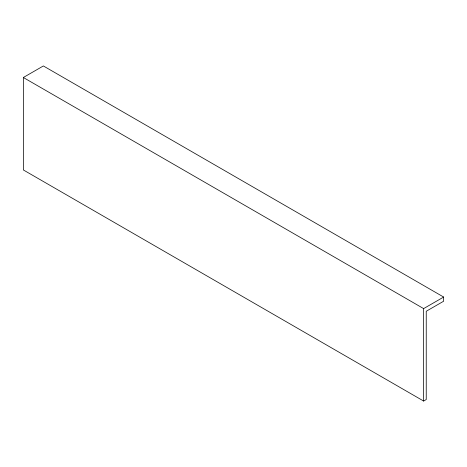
<?xml version="1.0" encoding="UTF-8"?>
<svg xmlns="http://www.w3.org/2000/svg" width="467" height="467" viewBox="0 0 467 467"><rect width="100%" height="100%" fill="white"/><g stroke="black" fill="none" stroke-linecap="round" stroke-linejoin="round"><path stroke-width="0.7" d="M23.35 77.504L43.367 65.952L443.65 297.053L443.65 301.215L426.237 311.267L426.237 399.548L423.633 401.048L23.35 169.947L23.35 77.504L423.633 308.605L443.65 297.053M423.633 308.605L423.633 401.048"/></g></svg>
